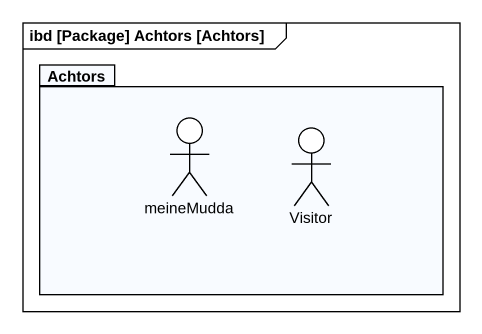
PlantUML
@startuml
mainframe ibd [Package] Achtors [Achtors]
package Achtors {
  actor meineMudda
  actor Visitor
}
@enduml
